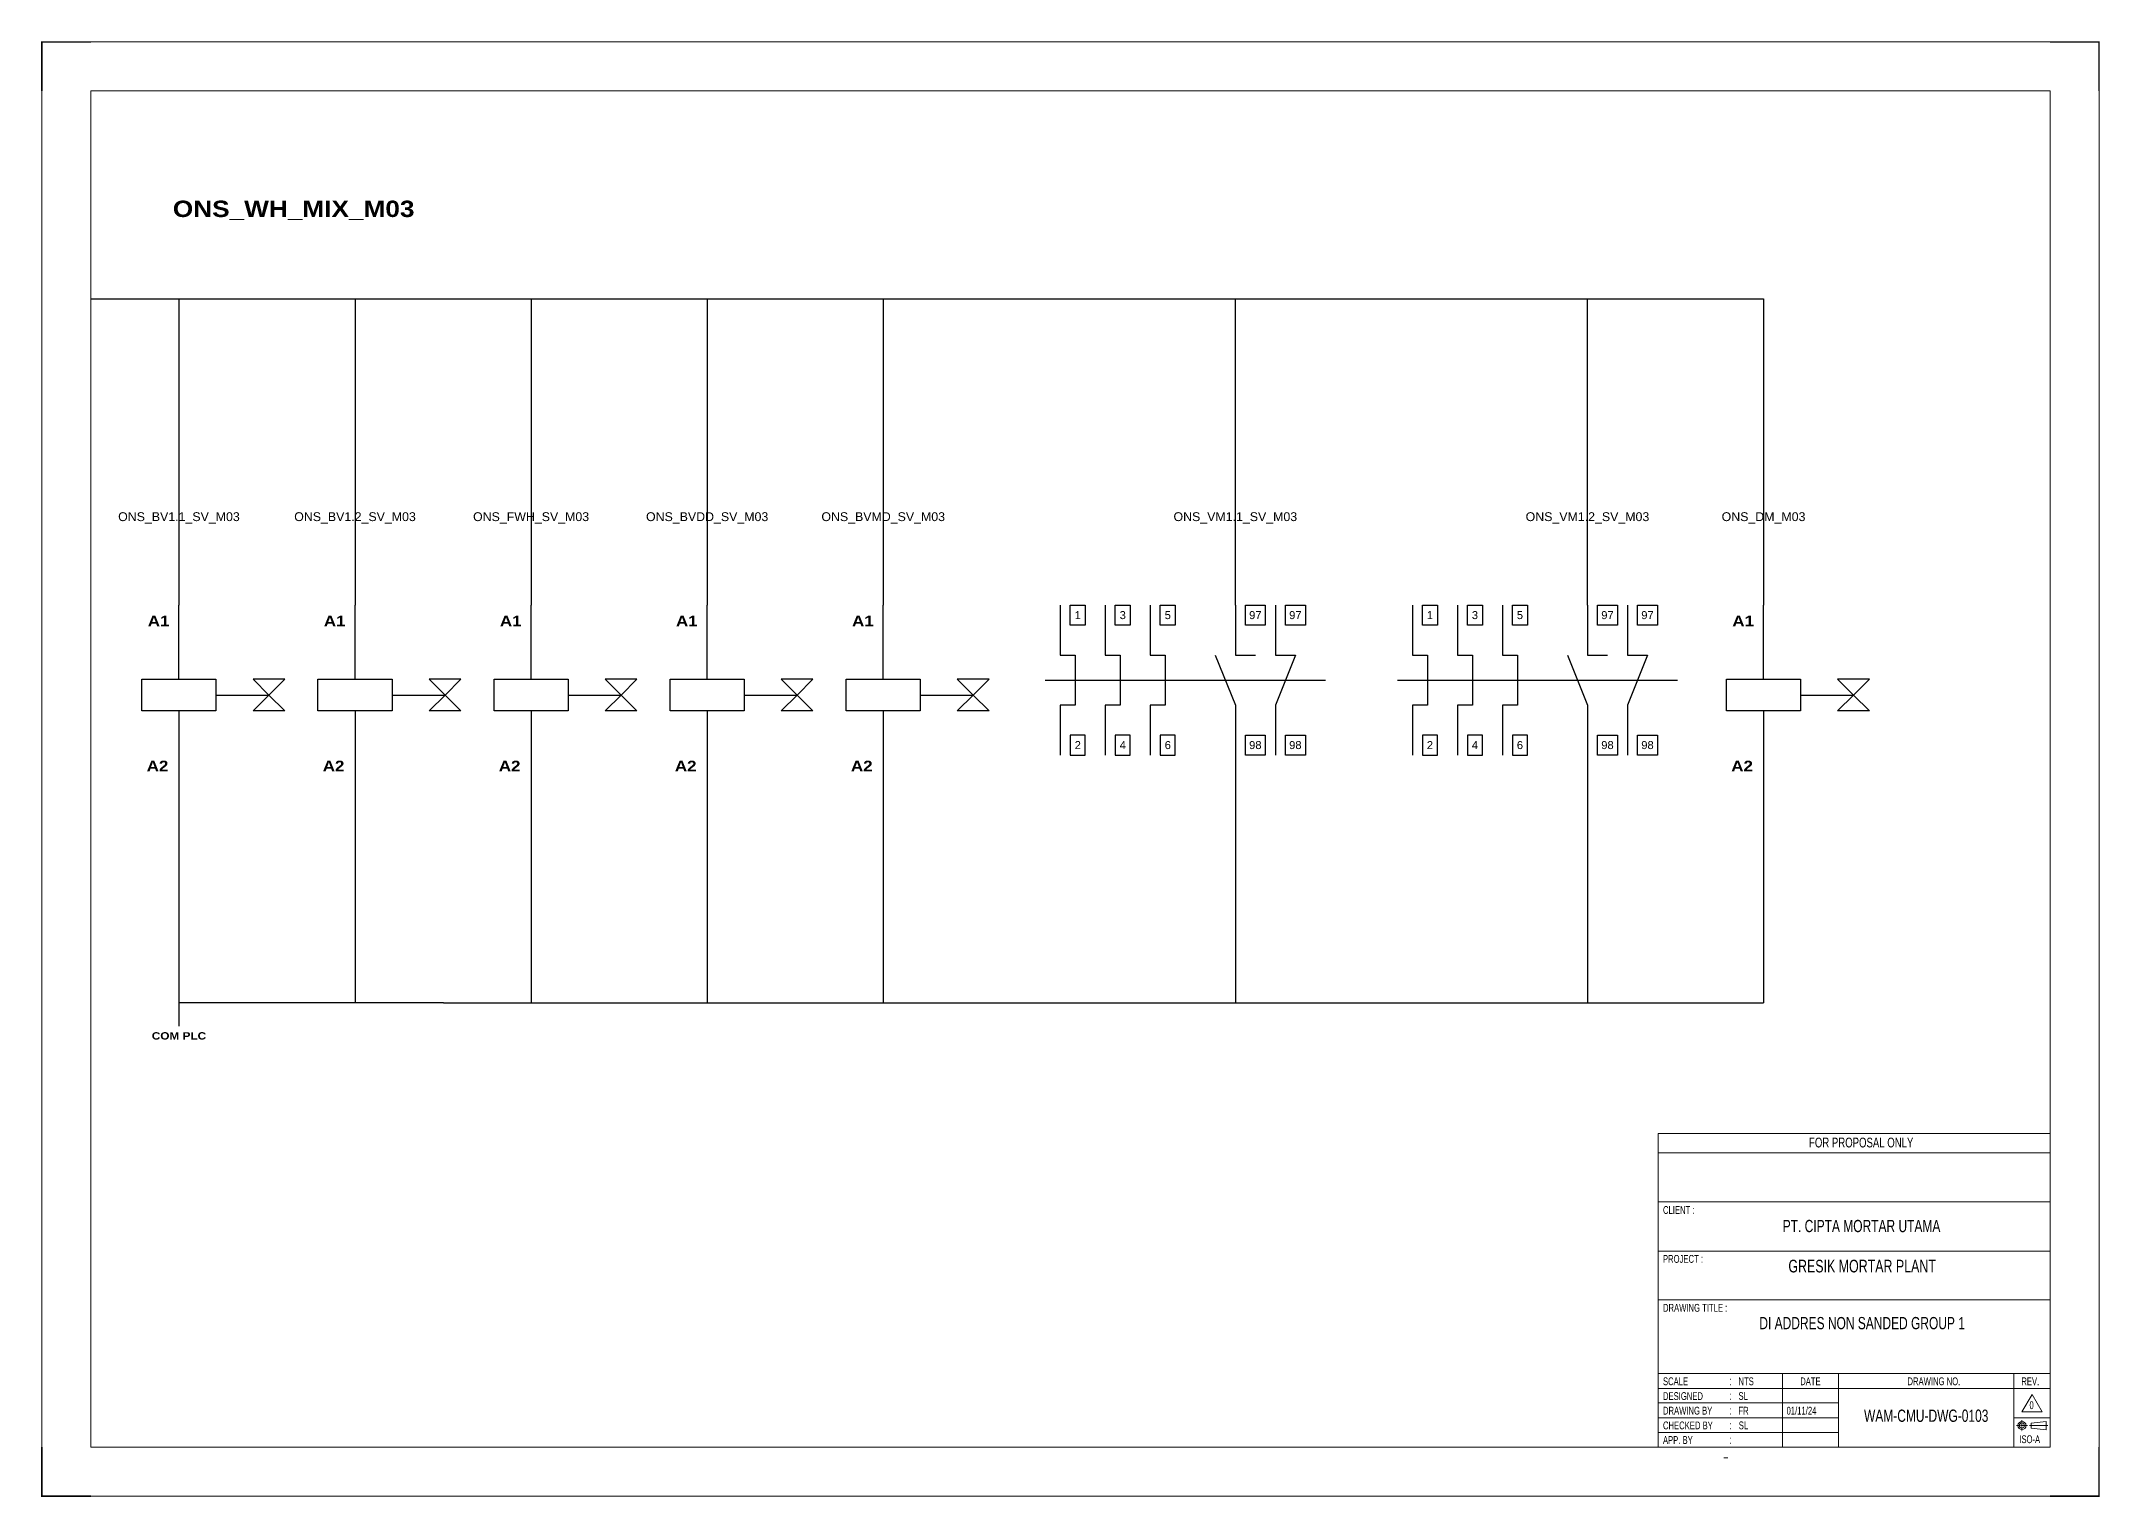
# Model space of a CAD drawing. Header units: centimetres. Extents: x 17259 to 54652, y 10858 to 53453.
# Drawn here: x 25036 to 31319, y 16798 to 21241 of the extents above; entities that cross this region are included whole.
import ezdxf
from ezdxf.enums import TextEntityAlignment as Align

# ---------------------------------------------------------------- set-up
doc = ezdxf.new("R2010")
doc.units = ezdxf.units.CM
doc.header["$MEASUREMENT"] = 0
doc.linetypes.add('CENTER', pattern=[2, 1.25, -0.25, 0.25, -0.25])
for name, color, linetype in [('1', 7, 'Continuous'), ('Etiket-Line-L', 7, 'Continuous'), ('EtIket-Line-S', 2, 'Continuous'), ('Etiket-Text-List0', 2, 'Continuous'), ('Etiket-Text-List1', 3, 'Continuous'), ('Etiket-Text-List2', 1, 'Continuous')]:
    doc.layers.add(name, color=color, linetype=linetype)
for name, color, linetype, lineweight in [('Center_line', 2, 'CENTER', 5), ('Etiket', 7, 'Continuous', 5), ('Object', 4, 'Continuous', 25)]:
    doc.layers.add(name, color=color, linetype=linetype, lineweight=lineweight)
doc.styles.add('Bold', font='ariblk.ttf', dxfattribs={"height": 25.4})
doc.styles.add('DIM', font='romans', dxfattribs={"height": 6.096})
doc.styles.get("Standard").update_dxf_attribs({"font": 'arial.ttf'})

# ---------------------------------------------------------------- blocks, each defined once
blk = doc.blocks.new('x5 Out Line')
at = {"const_width": 0.3}
for points in [[(9.65, 286.71), (0, 286.71), (0, 277.06)], [(405.45, 277.06), (405.45, 286.71), (395.8, 286.71)], [(0, 9.65), (0, 0), (9.65, 0)], [(405.45, 9.65), (405.45, 0), (395.8, 0)]]:
    blk.add_lwpolyline(points, dxfattribs=at)
at = {"lineweight": 15}
blk.add_lwpolyline([(395.8, 9.65), (395.8, 277.06), (9.65, 277.06), (9.65, 9.65)], close=True, dxfattribs=at)
at = {"layer": 'EtIket-Line-S', "lineweight": 9, "ltscale": 0.5}
blk.add_lwpolyline([(0, 0), (405.45, 0), (405.45, 286.71), (0, 286.71)], close=True, dxfattribs=at)
blk = doc.blocks.new('A$C6CDB76E5')
at = {"lineweight": 15}
for p, q in [((-196.2, 0), (-196.2, 157.1)), ((-196.2, 157.1), (0, 157.1)), ((0, 0), (0, 157.1)), ((-196.2, 147.3), (0, 147.3)), ((-196.2, 122.8), (0, 122.8)), ((-196.2, 98.2), (0, 98.2)), ((-196.2, 73.7), (0, 73.7)), ((-196.2, 36.8), (0, 36.8)), ((-134, 0), (-134, 36.8)), ((-105.9, 0), (-105.9, 36.8)), ((-18.1, 0), (-18.1, 36.8)), ((-196.2, 29.4), (0, 29.4)), ((-196.2, 22.1), (-105.9, 22.1)), ((-196.2, 14.7), (-105.9, 14.7)), ((-18.1, 14.7), (0, 14.7)), ((-196.2, 7.4), (-105.9, 7.4))]:
    blk.add_line(p, q, dxfattribs=at)
at = {"layer": 'Center_line', "lineweight": 13}
for p, q in [((-16.9, 10.8), (-11.3, 10.8)), ((-14.1, 13.5), (-14.1, 8)), ((-10.3, 10.8), (-1.2, 10.8))]:
    blk.add_line(p, q, dxfattribs=at)
at = {"layer": 'Etiket-Line-L', "lineweight": 15}
for p, q in [((0, 0), (0, 122.6)), ((-196.2, 0), (0, 0))]:
    blk.add_line(p, q, dxfattribs=at)
blk.add_lwpolyline([(-9, 26.4), (-4, 17.7), (-14.1, 17.7)], close=True, dxfattribs=at)
at = {"layer": 'Object', "lineweight": 15}
blk.add_lwpolyline([(-9.5, 9.5), (-1.9, 8.7), (-1.9, 12.8), (-9.5, 12)], close=True, dxfattribs=at)
for radius in [2.03, 1.27]:
    blk.add_circle((-14.1, 10.8), radius, dxfattribs=at)
at = {"layer": '1', "color": 3, "lineweight": 9, "width": 0.7}
blk.add_text('ISO-A', height=3.91, dxfattribs=at).set_placement((-15.4, 2))
at = {"layer": 'Etiket-Text-List0', "lineweight": 13, "width": 0.7}
for s, height, p in [('CLIENT :', 3.92, (-193.8, 116.8)), ('PROJECT :', 3.92, (-193.8, 92.3)), ('DRAWING TITLE :', 3.923, (-193.8, 67.8)), ('SCALE', 3.92, (-193.8, 31)), (':', 4.17, (-160.6, 31)), ('DATE', 3.92, (-125.1, 31)), ('DRAWING NO.', 3.923, (-71.4, 31)), ('REV.', 3.92, (-14.4, 31)), ('DESIGNED', 3.92, (-193.8, 23.6)), (':', 4.17, (-160.6, 23.6)), ('CHECKED BY ', 3.923, (-193.8, 8.9)), ('DRAWING BY', 3.92, (-193.8, 16.3)), (':', 4.17, (-160.6, 16.3)), (':', 4.17, (-160.6, 8.9)), ('APP. BY ', 3.92, (-193.8, 1.6)), (':', 4.17, (-160.6, 1.6))]:
    blk.add_text(s, height=height, dxfattribs=at).set_placement(p)
at = {"layer": 'Etiket-Text-List1', "lineweight": 9, "width": 0.7}
for tag, p in [('1:XXXX', (-156, 31)), ('EN', (-156, 23.6)), ('DD/MM/YY', (-131.3, 23.6)), ('1', (-10.3, 19.1)), ('EN', (-156, 16.3)), ('EN', (-155.8, 8.9)), ('DD/MM/YY', (-131.3, 16.3)), ('DD/MM/YY', (-131.3, 8.9)), ('EN', (-155.7, 1.6)), ('DD/MM/YY', (-131.3, 1.6))]:
    blk.add_attdef(tag, p, '', height=3.92, dxfattribs=at)
at = {"layer": 'Etiket-Text-List2', "lineweight": 13, "width": 0.7}
for tag, height, p in [('FOR FABRICATION', 4.9, (-94.6, 150.1)), ('CLIENT_NAME', 6.13, (-94.1, 107.7)), ('PROJECT_1', 4.9, (-94.1, 87.5)), ('PROJECT_2', 4.9, (-94.1, 79.2)), ('DRAWING_TITLE1', 6.13, (-94.1, 59)), ('DRAWING_TITLE2', 6.13, (-94.1, 49.9)), ('DRAWING_TITLE3', 6.13, (-94.1, 40.1)), ('LDP-X-XXX-AR-01', 6.13, (-62, 12.7))]:
    blk.add_attdef(tag, text='', height=height, dxfattribs=at).set_placement(p, align=Align.CENTER)

msp = doc.modelspace()

# ---------------------------------------------------------------- linework, layer by layer
at = {"color": 146, "ltscale": 50, "true_color": 0x105689}
for p, q in [((25188.2, 20454.6), (25725.5, 20454.6)), ((25456.9, 20454.6), (25456.9, 19519.8)), ((25725.5, 20454.6), (26262.8, 20454.6)), ((25994.2, 20454.6), (25994.2, 19519.8)), ((26262.8, 20454.6), (26800.1, 20454.6)), ((26531.5, 20454.6), (26531.5, 19519.8)), ((26800.1, 20454.6), (27337.4, 20454.6)), ((27068.8, 20454.6), (27068.8, 19519.8)), ((27337.4, 20454.6), (27874.7, 20454.6)), ((27606.1, 20454.6), (27606.1, 19519.8)), ((27874.7, 20454.6), (28412, 20454.6)), ((28412, 20454.6), (28949.3, 20454.6)), ((28680.7, 19519.8), (28680.7, 20454.6)), ((28949.3, 20454.6), (29486.6, 20454.6)), ((29486.6, 20454.6), (30023.9, 20454.6)), ((29755.3, 19519.8), (29755.3, 20454.6)), ((30023.9, 20454.6), (30292.6, 20454.6)), ((30292.6, 20454.6), (30292.6, 19519.8)), ((28680.7, 19061.9), (28680.7, 18306)), ((29755.3, 19061.9), (29755.3, 18306)), ((25456.9, 18977.6), (25456.9, 18306)), ((25994.2, 18970.6), (25994.2, 18306)), ((26531.5, 18970.6), (26531.5, 18306)), ((27068.8, 18970.6), (27068.8, 18306)), ((27606.1, 18970.6), (27606.1, 18306)), ((30292.6, 18970.6), (30292.6, 18306)), ((26263.7, 18306), (25456.9, 18306)), ((25456.9, 18306), (25456.9, 18234)), ((26263.7, 18306), (27339.2, 18306)), ((27339.2, 18306), (27339.2, 18306)), ((27339.2, 18306), (28414.7, 18306)), ((28414.7, 18306), (30292.6, 18306))]:
    msp.add_line(p, q, dxfattribs=at)
at = {"ltscale": 50}
for p, q in [((25456.9, 19293.7), (25456.9, 19519.8)), ((25994.2, 19293.7), (25994.2, 19519.8)), ((26531.5, 19293.7), (26531.5, 19519.8)), ((27068.8, 19293.7), (27068.8, 19519.8)), ((27606.1, 19293.7), (27606.1, 19519.8)), ((28680.7, 19519.8), (28680.7, 19367.2)), ((28802.8, 19519.8), (28802.8, 19367.2)), ((29755.3, 19519.8), (29755.3, 19367.2)), ((29877.4, 19519.8), (29877.4, 19367.2)), ((30292.6, 19293.7), (30292.6, 19519.8)), ((28100.7, 19290.9), (28955.4, 19290.9)), ((29175.3, 19290.9), (30030, 19290.9)), ((25569.9, 19245.2), (25731.5, 19245.2)), ((26107.2, 19245.2), (26268.8, 19245.2)), ((26644.5, 19245.2), (26806.1, 19245.2)), ((27181.8, 19245.2), (27343.4, 19245.2)), ((27719.1, 19245.2), (27880.7, 19245.2)), ((30405.6, 19245.2), (30567.2, 19245.2)), ((25456.9, 19196.7), (25456.9, 18970.6)), ((25994.2, 19196.7), (25994.2, 18970.6)), ((26531.5, 19196.7), (26531.5, 18970.6)), ((27068.8, 19196.7), (27068.8, 18970.6)), ((27606.1, 19196.7), (27606.1, 18970.6)), ((28680.7, 19214.6), (28680.7, 19061.9)), ((28802.8, 19214.6), (28802.8, 19061.9)), ((29755.3, 19214.6), (29755.3, 19061.9)), ((29877.4, 19214.6), (29877.4, 19061.9)), ((30292.6, 19196.7), (30292.6, 18970.6))]:
    msp.add_line(p, q, dxfattribs=at)
at = {"color": 1, "ltscale": 50}
for points in [[(28146.4, 19519.8), (28146.4, 19367.2), (28192.2, 19367.2), (28192.2, 19214.6), (28146.4, 19214.6), (28146.4, 19061.9)], [(28283.8, 19519.8), (28283.8, 19367.2), (28329.6, 19367.2), (28329.6, 19214.6), (28283.8, 19214.6), (28283.8, 19061.9)], [(28421.2, 19519.8), (28421.2, 19367.2), (28467, 19367.2), (28467, 19214.6), (28421.2, 19214.6), (28421.2, 19061.9)], [(29221, 19519.8), (29221, 19367.2), (29266.8, 19367.2), (29266.8, 19214.6), (29221, 19214.6), (29221, 19061.9)], [(29358.4, 19519.8), (29358.4, 19367.2), (29404.2, 19367.2), (29404.2, 19214.6), (29358.4, 19214.6), (29358.4, 19061.9)], [(29495.8, 19519.8), (29495.8, 19367.2), (29541.6, 19367.2), (29541.6, 19214.6), (29495.8, 19214.6), (29495.8, 19061.9)]]:
    msp.add_lwpolyline(points, dxfattribs=at)
at = {"ltscale": 50}
for points in [[(28177, 19519.8), (28222.8, 19519.8), (28222.8, 19458.8), (28177, 19458.8)], [(28314.3, 19519.8), (28360.1, 19519.8), (28360.1, 19458.8), (28314.3, 19458.8)], [(28451.7, 19519.8), (28497.5, 19519.8), (28497.5, 19458.8), (28451.7, 19458.8)], [(28711.2, 19519.8), (28772.2, 19519.8), (28772.2, 19458.8), (28711.2, 19458.8)], [(28833.3, 19519.8), (28894.3, 19519.8), (28894.3, 19458.8), (28833.3, 19458.8)], [(29251.6, 19519.8), (29297.4, 19519.8), (29297.4, 19458.8), (29251.6, 19458.8)], [(29388.9, 19519.8), (29434.7, 19519.8), (29434.7, 19458.8), (29388.9, 19458.8)], [(29526.3, 19519.8), (29572.1, 19519.8), (29572.1, 19458.8), (29526.3, 19458.8)], [(29785.8, 19519.8), (29846.8, 19519.8), (29846.8, 19458.8), (29785.8, 19458.8)], [(29907.9, 19519.8), (29968.9, 19519.8), (29968.9, 19458.8), (29907.9, 19458.8)], [(25343.8, 19293.7), (25569.9, 19293.7), (25569.9, 19196.7), (25343.8, 19196.7)], [(25731.5, 19245.2), (25779.9, 19293.7), (25683, 19293.7)], [(25881.1, 19293.7), (26107.2, 19293.7), (26107.2, 19196.7), (25881.1, 19196.7)], [(26268.8, 19245.2), (26317.2, 19293.7), (26220.3, 19293.7)], [(26418.4, 19293.7), (26644.5, 19293.7), (26644.5, 19196.7), (26418.4, 19196.7)], [(26806.1, 19245.2), (26854.5, 19293.7), (26757.6, 19293.7)], [(26955.7, 19293.7), (27181.8, 19293.7), (27181.8, 19196.7), (26955.7, 19196.7)], [(27343.4, 19245.2), (27391.8, 19293.7), (27294.9, 19293.7)], [(27493, 19293.7), (27719.1, 19293.7), (27719.1, 19196.7), (27493, 19196.7)], [(27880.7, 19245.2), (27929.1, 19293.7), (27832.2, 19293.7)], [(30179.5, 19293.7), (30405.6, 19293.7), (30405.6, 19196.7), (30179.5, 19196.7)], [(30567.2, 19245.2), (30615.6, 19293.7), (30518.7, 19293.7)], [(25731.5, 19245.2), (25779.9, 19196.7), (25683, 19196.7)], [(26268.8, 19245.2), (26317.2, 19196.7), (26220.3, 19196.7)], [(26806.1, 19245.2), (26854.5, 19196.7), (26757.6, 19196.7)], [(27343.4, 19245.2), (27391.8, 19196.7), (27294.9, 19196.7)], [(27880.7, 19245.2), (27929.1, 19196.7), (27832.2, 19196.7)], [(30567.2, 19245.2), (30615.6, 19196.7), (30518.7, 19196.7)], [(28177, 19061.9), (28222.8, 19061.9), (28222.8, 19123), (28177, 19123)], [(28314.3, 19061.9), (28360.1, 19061.9), (28360.1, 19123), (28314.3, 19123)], [(28451.7, 19061.9), (28497.5, 19061.9), (28497.5, 19123), (28451.7, 19123)], [(28711.2, 19123), (28772.2, 19123), (28772.2, 19061.9), (28711.2, 19061.9)], [(28833.3, 19123), (28894.3, 19123), (28894.3, 19061.9), (28833.3, 19061.9)], [(29251.6, 19061.9), (29297.4, 19061.9), (29297.4, 19123), (29251.6, 19123)], [(29388.9, 19061.9), (29434.7, 19061.9), (29434.7, 19123), (29388.9, 19123)], [(29526.3, 19061.9), (29572.1, 19061.9), (29572.1, 19123), (29526.3, 19123)], [(29785.8, 19123), (29846.8, 19123), (29846.8, 19061.9), (29785.8, 19061.9)], [(29907.9, 19123), (29968.9, 19123), (29968.9, 19061.9), (29907.9, 19061.9)]]:
    msp.add_lwpolyline(points, close=True, dxfattribs=at)
for points in [[(28619.6, 19367.2), (28680.7, 19214.6)], [(28680.7, 19367.2), (28741.7, 19367.2)], [(28802.8, 19367.2), (28863.8, 19367.2), (28802.8, 19214.6)], [(29694.2, 19367.2), (29755.3, 19214.6)], [(29755.3, 19367.2), (29816.3, 19367.2)], [(29877.4, 19367.2), (29938.4, 19367.2), (29877.4, 19214.6)]]:
    msp.add_lwpolyline(points, dxfattribs=at)

# ---------------------------------------------------------------- block references
at = {"layer": 'Etiket', "lineweight": 0}
ref = msp.add_blockref('A$C6CDB76E5', (31167.1, 16949.3), dxfattribs=dict(at, xscale=6.095870930054101, yscale=6.095870930054101, zscale=6.095870930054101))
ref.add_attrib('FOR FABRICATION', 'FOR PROPOSAL ONLY', dxfattribs={"layer": 'Etiket-Text-List2', "lineweight": 13, "height": 29.894, "width": 0.7}).set_placement((30590.6, 17864.2), align=Align.CENTER)
ref.add_attrib('CLIENT_NAME', 'PT. CIPTA MORTAR UTAMA', dxfattribs={"layer": 'Etiket-Text-List2', "lineweight": 13, "height": 37.368, "width": 0.7}).set_placement((30591.7, 17605.6), align=Align.CENTER)
ref.add_attrib('PROJECT_1', 'GRESIK MORTAR PLANT', dxfattribs={"layer": 'Etiket-Text-List2', "lineweight": 13, "height": 38.709, "width": 0.7}).set_placement((30593.5, 17482.6), align=Align.CENTER)
ref.add_attrib('DRAWING_TITLE1', 'DI ADDRES NON SANDED GROUP 1', dxfattribs={"layer": 'Etiket-Text-List2', "lineweight": 13, "height": 37.368, "width": 0.7}).set_placement((30593.5, 17309.2), align=Align.CENTER)
ref.add_attrib('1:XXXX', 'NTS', (30216.1, 17138.2), dxfattribs={"layer": 'Etiket-Text-List1', "lineweight": 13, "height": 23.92, "width": 0.7})
ref.add_attrib('EN', 'SL', (30216.1, 17093.4), dxfattribs={"layer": 'Etiket-Text-List1', "lineweight": 13, "height": 23.92, "width": 0.7})
ref.add_attrib('EN', 'FR', (30216.1, 17048.5), dxfattribs={"layer": 'Etiket-Text-List1', "lineweight": 13, "height": 23.92, "width": 0.7})
ref.add_attrib('DD/MM/YY', '01/11/24', (30362.9, 17048.5), dxfattribs={"layer": 'Etiket-Text-List1', "lineweight": 13, "height": 23.92, "width": 0.7})
ref.add_attrib('EN', 'SL', (30217, 17003.7), dxfattribs={"layer": 'Etiket-Text-List1', "lineweight": 13, "height": 23.92, "width": 0.7})
ref.add_attrib('LDP-X-XXX-AR-01', 'WAM-CMU-DWG-0103', dxfattribs={"layer": 'Etiket-Text-List2', "lineweight": 15, "height": 37.368, "width": 0.7}).set_placement((30789, 17026.5), align=Align.CENTER)
ref.add_attrib('1', '0', (31104.2, 17065.4), dxfattribs={"layer": 'Etiket-Text-List1', "lineweight": 13, "height": 23.9, "width": 0.7})
at = {"layer": 'Etiket-Line-L', "lineweight": 0}
ref = msp.add_blockref('x5 Out Line', (25038.7, 16799.8), dxfattribs=dict(at, xscale=15.48351216233742, yscale=15.48351216233742, zscale=15.48351216233742))
ref.add_attrib('FILE_NAME', '-', (30168.9, 16907.8), dxfattribs={"layer": 'Etiket-Text-List1', "lineweight": 13, "height": 21.7, "style": 'DIM', "width": 0.7})

# ---------------------------------------------------------------- texts
at = {"ltscale": 500, "style": 'Bold'}
msp.add_text('ONS_WH_MIX_M03', height=50, dxfattribs=at).set_placement((25438.2, 20704.6))
at = {"ltscale": 50}
for s, p in [('ONS_BV1.1_SV_M03', (25456.9, 19789.8)), ('ONS_BV1.2_SV_M03', (25994.2, 19789.8)), ('ONS_FWH_SV_M03', (26531.5, 19789.8)), ('ONS_BVDD_SV_M03', (27068.8, 19789.8)), ('ONS_BVMD_SV_M03', (27606.1, 19789.8)), ('ONS_VM1.1_SV_M03', (28680.7, 19789.8)), ('ONS_VM1.2_SV_M03', (29755.3, 19789.8)), ('ONS_DM_M03', (30292.6, 19789.8))]:
    msp.add_text(s, height=27, dxfattribs=at).set_placement(p, align=Align.MIDDLE_CENTER)
at = {"ltscale": 500, "style": 'Bold'}
for p in [(25427.8, 19487.5), (25965.1, 19487.5), (26502.4, 19487.5), (27039.7, 19487.5), (27577, 19487.5), (30263.5, 19487.5)]:
    msp.add_text('A1', height=32.31, dxfattribs=at).set_placement(p, align=Align.TOP_RIGHT)
at = {"ltscale": 500}
for s, height, p in [('1', 24.4, (28199.9, 19489.3)), ('3', 24.4, (28337.2, 19489.3)), ('5', 24.4, (28474.6, 19489.3)), ('97', 24.42, (28741.7, 19489.3)), ('97', 24.42, (28863.8, 19489.3)), ('1', 24.4, (29274.5, 19489.3)), ('3', 24.4, (29411.8, 19489.3)), ('5', 24.4, (29549.2, 19489.3)), ('97', 24.42, (29816.3, 19489.3)), ('97', 24.42, (29938.4, 19489.3)), ('2', 24.4, (28199.9, 19092.5)), ('4', 24.4, (28337.2, 19092.5)), ('6', 24.4, (28474.6, 19092.5)), ('98', 24.42, (28741.7, 19092.5)), ('98', 24.42, (28863.8, 19092.5)), ('2', 24.4, (29274.5, 19092.5)), ('4', 24.4, (29411.8, 19092.5)), ('6', 24.4, (29549.2, 19092.5)), ('98', 24.42, (29816.3, 19092.5)), ('98', 24.42, (29938.4, 19092.5))]:
    msp.add_text(s, height=height, dxfattribs=at).set_placement(p, align=Align.MIDDLE_CENTER)
at = {"ltscale": 500, "style": 'Bold'}
for p in [(25424.5, 19002.9), (25961.8, 19002.9), (26499.1, 19002.9), (27036.4, 19002.9), (27573.7, 19002.9), (30260.2, 19002.9)]:
    msp.add_text('A2', height=32.31, dxfattribs=at).set_placement(p, align=Align.BOTTOM_RIGHT)
at = {"ltscale": 50, "style": 'Bold'}
msp.add_text('COM PLC', height=22.5, dxfattribs=at).set_placement((25456.9, 18216), align=Align.TOP_CENTER)

doc.saveas('drawing.dxf')
